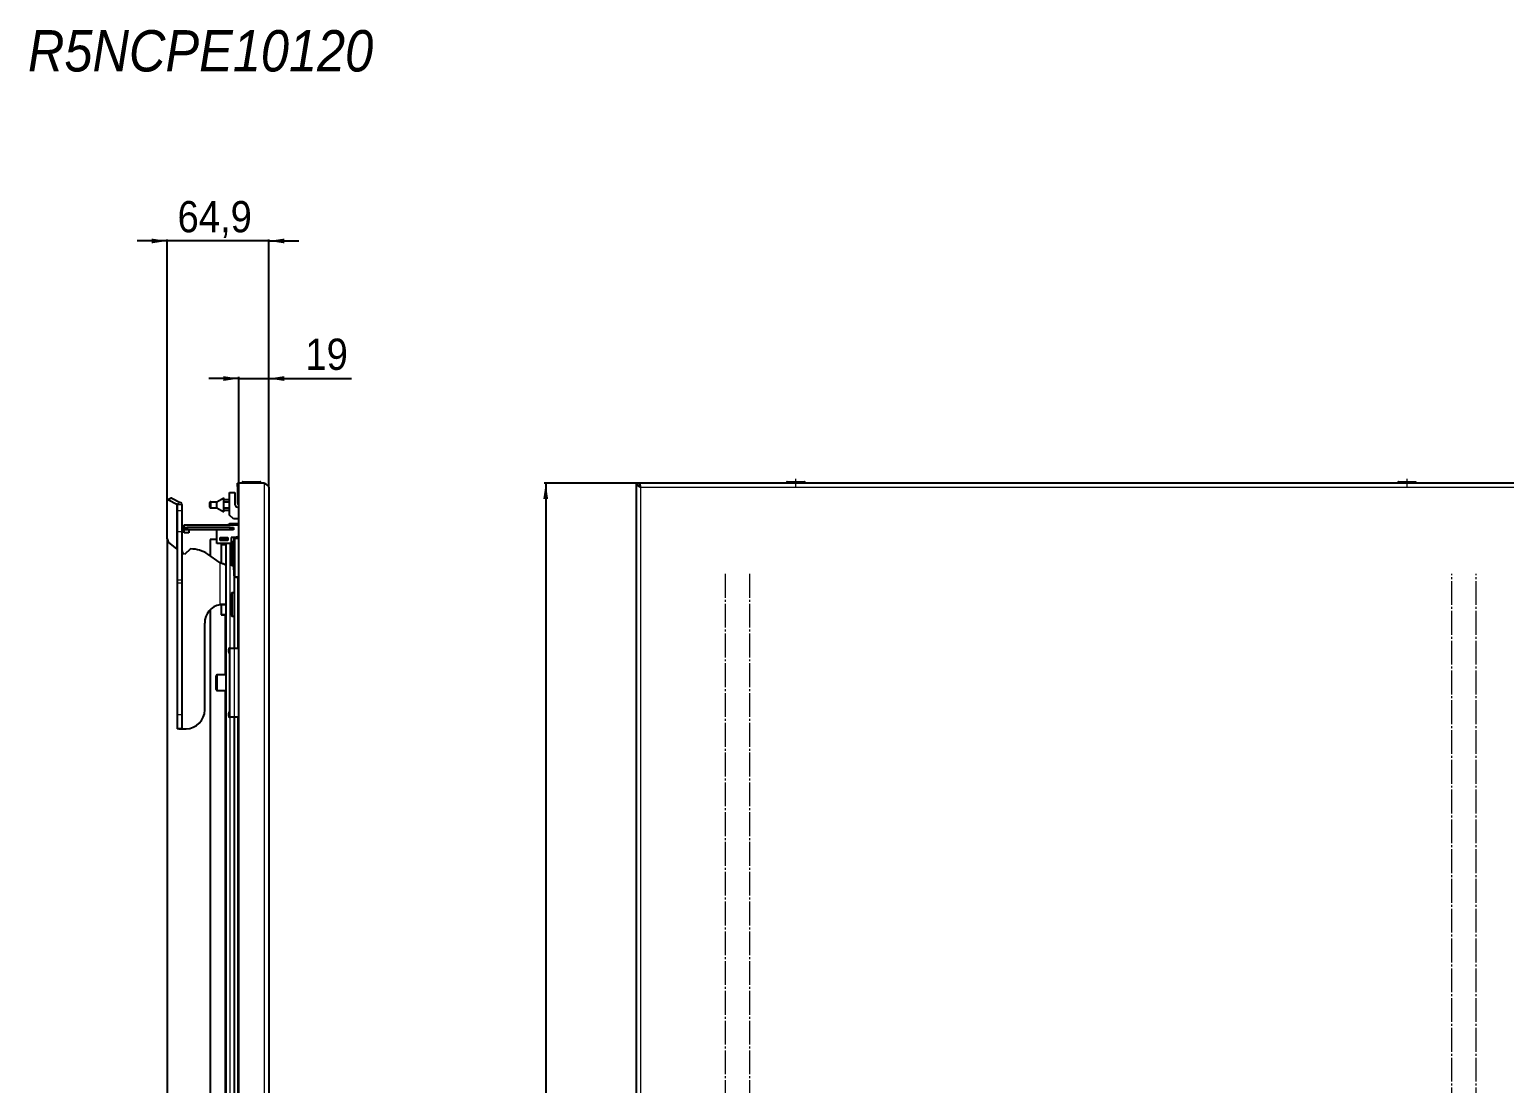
# Model space of a CAD drawing. Header units: millimetres. Extents: x -1161 to 1836, y -465 to 1013.
# Drawn here: x 253 to 1197, y 339 to 1013 of the extents above; entities that cross this region are included whole.
import ezdxf

# ---------------------------------------------------------------- set-up
doc = ezdxf.new("R2010")
doc.units = ezdxf.units.MM
doc.linetypes.add('SLD-Осевая', pattern=[19.05, 15.24, -1.27, 1.27, -1.27])
doc.linetypes.add('SLD-Сплошная', pattern=[0])
doc.layers.add('FORMAT', color=7, linetype='SLD-Сплошная')
doc.styles.add('SLDTEXTSTYLE0', font='GOTHICI.TTF', dxfattribs={"width": 0.913})
doc.styles.add('SLDTEXTSTYLE1', font='GOTHIC.TTF', dxfattribs={"width": 0.913})
doc.dimstyles.new('SLDDIMSTYLE0', dxfattribs={"dimtxt": 20, "dimasz": 10, "dimexe": 0, "dimexo": 0.0625, "dimgap": 5, "dimtad": 2, "dimdec": 1, "dimrnd": 1e-09, "dimzin": 12, "dimdsep": 46, "dimtxsty": 'SLDTEXTSTYLE0', "dimsah": 1, "dimcen": 0.09, "dimadec": 0, "dimazin": 3, "dimtfac": 1, "dimtofl": 0, "dimtmove": 0, "dimatfit": 3, "dimfxl": 0, "dimfrac": 2, "dimtolj": 1, "dimtzin": 12, "dimarcsym": 0})
doc.dimstyles.new('SLDDIMSTYLE1', dxfattribs={"dimtxt": 20, "dimasz": 10, "dimexe": 0, "dimexo": 0.0625, "dimgap": 5, "dimtad": 2, "dimdec": 1, "dimrnd": 1e-09, "dimzin": 12, "dimdsep": 46, "dimtxsty": 'SLDTEXTSTYLE0', "dimsah": 1, "dimcen": 0.09, "dimadec": 0, "dimazin": 3, "dimtfac": 1, "dimtmove": 0, "dimatfit": 0, "dimfxl": 0, "dimfrac": 2, "dimtolj": 1, "dimtzin": 12, "dimarcsym": 0})

# ---------------------------------------------------------------- blocks, each defined once
blk = doc.blocks.new('_D_1')
at = {"layer": 'FORMAT'}
for p, q in [((643.82, 722.78), (582.53, 722.78)), ((583.53, 722.78), (583.53, -232.22)), ((643.82, -232.22), (582.53, -232.22))]:
    blk.add_line(p, q, dxfattribs=at)
for points in [[(583.53, 722.78), (581.99, 712.78), (585.06, 712.78)], [(583.53, -232.22), (585.06, -222.22), (581.99, -222.22)]]:
    blk.add_solid(points, dxfattribs=at)
at = {"layer": 'FORMAT', "insert": (557.98, 223.11), "char_height": 20, "attachment_point": 1, "rotation": 90, "style": 'SLDTEXTSTYLE1'}
blk.add_mtext('955', dxfattribs=at)
blk = doc.blocks.new('_D_3')
at = {"layer": 'FORMAT'}
for p, q in [((341.45, 877.78), (322.22, 877.78)), ((341.45, 711.7), (341.45, 878.78)), ((406.32, 877.78), (341.45, 877.78)), ((406.32, 720.19), (406.32, 878.78)), ((406.32, 877.78), (425.55, 877.78))]:
    blk.add_line(p, q, dxfattribs=at)
for points in [[(341.45, 877.78), (331.45, 879.31), (331.45, 876.24)], [(406.32, 877.78), (416.32, 876.24), (416.32, 879.31)]]:
    blk.add_solid(points, dxfattribs=at)
at = {"layer": 'FORMAT', "insert": (348.02, 903.32), "char_height": 20, "attachment_point": 1, "style": 'SLDTEXTSTYLE1'}
blk.add_mtext('64,9', dxfattribs=at)
blk = doc.blocks.new('_D_4')
at = {"layer": 'FORMAT'}
for p, q in [((387.32, 789.78), (368.09, 789.78)), ((387.32, 722.79), (387.32, 790.78)), ((387.32, 789.78), (406.32, 789.78)), ((406.32, 720.19), (406.32, 790.78)), ((406.32, 789.78), (459.35, 789.78))]:
    blk.add_line(p, q, dxfattribs=at)
for points in [[(387.32, 789.78), (377.32, 791.31), (377.32, 788.24)], [(406.32, 789.78), (416.32, 788.24), (416.32, 791.31)]]:
    blk.add_solid(points, dxfattribs=at)
at = {"layer": 'FORMAT', "insert": (429.8, 815.32), "char_height": 20, "attachment_point": 1, "style": 'SLDTEXTSTYLE1'}
blk.add_mtext('19', dxfattribs=at)
blk = doc.blocks.new('_D_5')
at = {"layer": 'FORMAT'}
for p, q in [((341.45, 687.2), (341.45, -372.22)), ((426.53, 168.27), (426.53, -372.22)), ((341.45, -371.22), (322.22, -371.22)), ((426.53, -371.22), (341.45, -371.22)), ((426.53, -371.22), (445.76, -371.22))]:
    blk.add_line(p, q, dxfattribs=at)
for points in [[(341.45, -371.22), (331.45, -369.69), (331.45, -372.76)], [(426.53, -371.22), (436.53, -372.76), (436.53, -369.69)]]:
    blk.add_solid(points, dxfattribs=at)
at = {"layer": 'FORMAT', "insert": (358.13, -345.68), "char_height": 20, "attachment_point": 1, "style": 'SLDTEXTSTYLE1'}
blk.add_mtext('85,1', dxfattribs=at)

msp = doc.modelspace()

# ---------------------------------------------------------------- linework, layer by layer
at = {"color": 7, "linetype": 'SLD-Сплошная', "lineweight": 25}
for p, q in [((386.32, 720.78), (386.32, 722.78)), ((387.32, 722.78), (386.32, 722.78)), ((387.32, 720.78), (386.32, 720.78)), ((386.32, 720.78), (386.32, 710.13)), ((387.32, -232.22), (387.32, 722.78)), ((403.72, 722.78), (387.32, 722.78)), ((389.57, 723.53), (389.57, 722.78)), ((389.82, 723.78), (400.82, 723.78)), ((401.07, 722.78), (401.07, 723.53)), ((406.32, 720.18), (406.32, -229.62)), ((641.53, -232.22), (641.53, 722.78)), ((641.53, 722.78), (643.53, 722.78)), ((1234.23, 722.78), (643.83, 722.78)), ((643.83, 720.78), (643.83, 722.78)), ((737.78, 723.53), (737.78, 722.78)), ((738.03, 723.78), (746.54, 723.78)), ((746.54, 723.78), (749.03, 723.78)), ((749.28, 722.78), (749.28, 723.53)), ((1128.78, 723.53), (1128.78, 722.78)), ((1129.03, 723.78), (1140.03, 723.78)), ((1140.28, 722.78), (1140.28, 723.53)), ((341.45, 687.21), (341.45, 711.69)), ((343.83, 713.3), (341.71, 712.24)), ((342.16, 712.21), (347.66, 709.46)), ((344.28, 713.27), (349.78, 710.52)), ((347.83, 709.24), (347.83, 705.24)), ((350.83, 709.24), (350.83, 705.24)), ((368.72, 707.51), (368.72, 710.52)), ((369.22, 711.02), (373.22, 711.02)), ((373.22, 711.02), (377.72, 713.51)), ((373.22, 707.01), (373.22, 711.02)), ((377.72, 710.95), (377.72, 713.51)), ((377.72, 712.51), (381.22, 712.51)), ((377.72, 711.01), (381.22, 711.01)), ((377.72, 707.08), (377.72, 710.95)), ((381.22, 702.48), (381.22, 716.98)), ((381.22, 716.98), (384.72, 716.98)), ((384.72, 716.98), (384.72, 709.25)), ((385.81, 707.81), (387.32, 707.37)), ((386.32, 710.13), (387.32, 708.81)), ((347.83, 705.24), (347.83, 691.72)), ((350.83, 705.24), (350.83, 691.72)), ((369.22, 707.01), (373.22, 707.01)), ((373.22, 707.01), (377.72, 704.51)), ((377.72, 704.51), (377.72, 707.08)), ((377.72, 707.01), (381.22, 707.01)), ((377.72, 705.51), (381.22, 705.51)), ((383.72, 699.98), (381.22, 702.48)), ((387.32, 699.98), (383.72, 699.98)), ((347.83, 691.72), (347.83, 660.83)), ((350.83, 691.72), (350.83, 660.83)), ((352.22, 694.48), (352.22, 696.18)), ((352.22, 696.18), (387.32, 696.18)), ((352.22, 692.98), (352.22, 694.48)), ((352.22, 694.48), (354.22, 694.48)), ((352.22, 691.18), (352.22, 692.98)), ((354.22, 692.98), (352.22, 692.98)), ((355.22, 691.18), (352.22, 691.18)), ((354.22, 694.48), (354.22, 692.98)), ((381.72, 694.48), (354.22, 694.48)), ((381.72, 692.98), (354.22, 692.98)), ((355.22, 692.98), (355.22, 691.18)), ((373.22, 684.18), (373.22, 692.98)), ((380.82, 696.18), (380.82, 696.78)), ((380.82, 696.78), (381.31, 696.78)), ((381.31, 696.78), (381.31, 696.18)), ((387.32, 696.78), (381.31, 696.78)), ((381.72, 692.98), (381.72, 694.48)), ((381.72, 694.48), (383.72, 694.48)), ((383.72, 692.98), (381.72, 692.98)), ((383.72, 694.48), (383.72, 692.98)), ((387.32, 688.82), (385.07, 688.18)), ((347.66, 680.93), (342.54, 684.98)), ((356.37, 680.78), (352.43, 677.13)), ((368.82, 686.78), (368.82, 676.47)), ((373.22, 686.78), (368.82, 686.78)), ((382.22, 684.18), (373.22, 684.18)), ((375.22, 686.18), (375.22, 688.18)), ((375.22, 688.18), (380.22, 688.18)), ((378.22, 686.78), (375.22, 686.78)), ((380.22, 686.18), (375.22, 686.18)), ((378.82, 683.63), (375.82, 683.63)), ((375.82, 683.63), (375.82, 683.09)), ((375.82, 683.09), (375.82, 671.8)), ((378.82, 686.78), (378.22, 686.78)), ((378.82, 686.78), (378.82, 686.18)), ((378.82, 684.18), (378.82, -166.99)), ((380.22, 688.18), (380.22, 686.18)), ((385.07, 688.18), (382.22, 688.18)), ((382.22, 688.18), (382.22, 684.18)), ((382.82, 685.28), (382.32, 684.78)), ((382.32, 670.78), (382.32, 684.78)), ((384.32, 685.28), (382.82, 685.28)), ((382.82, 685.28), (382.82, 670.28)), ((384.12, 683.13), (384.32, 683.13)), ((384.12, 681.14), (384.12, 683.13)), ((384.12, 681.14), (384.32, 681.14)), ((384.12, 679.17), (384.12, 681.14)), ((384.32, 663.08), (384.32, 687.48)), ((384.62, 687.78), (387.32, 687.78)), ((352.43, 677.13), (351.13, 678.53)), ((375.22, 671.97), (367.46, 677.42)), ((378.52, 670.78), (378.82, 670.78)), ((382.32, 670.78), (382.82, 670.28)), ((382.82, 670.28), (384.12, 670.28)), ((384.09, 676.71), (384.12, 676.71)), ((384.32, 673.49), (384.09, 673.49)), ((384.12, 679.17), (384.32, 679.17)), ((384.12, 678.12), (384.32, 678.12)), ((384.12, 677.08), (384.12, 678.12)), ((384.12, 677.08), (384.32, 677.08)), ((384.12, 675.69), (384.12, 677.08)), ((384.12, 675.69), (384.32, 675.69)), ((384.12, 675.2), (384.12, 675.69)), ((384.12, 675.2), (384.32, 675.2)), ((384.12, 674.4), (384.12, 675.2)), ((384.12, 674.4), (384.32, 674.4)), ((384.12, 673.62), (384.12, 674.4)), ((384.12, 669.84), (384.12, 670.17)), ((384.12, 670.17), (384.32, 670.17)), ((347.83, 660.83), (347.83, 658.83)), ((350.83, 660.83), (350.83, 658.83)), ((384.12, 669.84), (384.32, 669.84)), ((384.12, 669.16), (384.12, 669.82)), ((384.12, 669.16), (384.32, 669.16)), ((384.12, 668.13), (384.32, 668.13)), ((384.12, 668.02), (384.12, 668.13)), ((384.12, 668.02), (384.32, 668.02)), ((384.12, 667.78), (384.12, 668.02)), ((384.12, 667.78), (384.32, 667.78)), ((384.12, 667.42), (384.12, 667.78)), ((384.12, 667.42), (384.32, 667.42)), ((384.32, 662.78), (384.32, 617.28)), ((384.32, 662.78), (384.62, 662.78)), ((385.27, 662.78), (384.62, 662.78)), ((385.27, 662.78), (386.32, 662.78)), ((386.32, 662.78), (387.32, 662.78)), ((347.83, 658.83), (347.83, 574.77)), ((350.83, 658.83), (350.83, 574.77)), ((382.82, 652.78), (382.32, 652.28)), ((382.32, 638.28), (382.32, 652.28)), ((384.32, 652.78), (382.82, 652.78)), ((382.82, 652.78), (382.82, 637.78)), ((368.82, 641.89), (368.82, -151.34)), ((378.82, 645.03), (375.82, 645.03)), ((375.82, 645.03), (375.82, 638.88)), ((365.43, 577.77), (365.43, 633.27)), ((375.82, 638.88), (375.82, 638.73)), ((375.82, 638.73), (378.82, 638.73)), ((382.32, 638.28), (382.82, 637.78)), ((382.82, 637.78), (384.32, 637.78)), ((380.77, 614.78), (380.77, 616.78)), ((381.27, 617.28), (381.27, 573.28)), ((381.27, 617.28), (384.27, 617.28)), ((384.27, 617.28), (387.32, 617.28)), ((372.82, 590.88), (372.82, 599.68)), ((378.82, 600.28), (373.42, 600.28)), ((373.42, 590.28), (378.82, 590.28)), ((380.77, 573.78), (380.77, 575.78)), ((347.83, 574.77), (347.83, 565.8)), ((350.83, 574.77), (350.83, 565.8)), ((384.27, 573.28), (381.27, 573.28)), ((387.32, 573.28), (384.27, 573.28)), ((384.32, 573.28), (384.32, -82.72)), ((350.83, 565.8), (347.83, 565.8)), ((348.8, 565.77), (350.92, 565.77)), ((351.13, 565.77), (350.92, 565.77)), ((351.13, 565.77), (353.43, 565.77))]:
    msp.add_line(p, q, dxfattribs=at)
at = {"color": 7, "linetype": 'SLD-Сплошная', "lineweight": 18}
for p, q in [((401.07, 723.53), (389.57, 723.53)), ((403.72, -232.22), (403.72, 722.78)), ((1233.93, 720.18), (644.13, 720.18)), ((644.13, 720.18), (644.13, -229.62)), ((746.68, 723.53), (737.78, 723.53)), ((749.28, 723.53), (746.68, 723.53)), ((1140.28, 723.53), (1128.78, 723.53)), ((344.28, 713.27), (342.16, 712.21)), ((347.66, 709.46), (349.78, 710.52)), ((347.66, 680.93), (347.66, 709.46)), ((347.83, 709.24), (350.83, 709.24)), ((369.22, 711.02), (369.22, 707.01)), ((350.83, 705.24), (347.83, 705.24)), ((350.83, 691.72), (347.83, 691.72)), ((378.82, 683.09), (375.82, 683.09)), ((378.22, 686.78), (378.22, 686.18)), ((378.22, 684.18), (378.22, 683.63)), ((381.42, 684.18), (381.42, 617.28)), ((384.32, 687.48), (384.62, 687.48)), ((384.62, 687.78), (384.62, 687.48)), ((387.32, 687.48), (384.62, 687.48)), ((384.62, 687.48), (384.62, 663.08)), ((351.13, 565.77), (351.13, 678.53)), ((375.22, 645.14), (375.22, 671.97)), ((384.12, 671.9), (384.32, 671.9)), ((350.83, 660.83), (347.83, 660.83)), ((384.62, 663.08), (384.32, 663.08)), ((384.62, 663.08), (387.32, 663.08)), ((384.62, 663.08), (384.62, 662.78)), ((386.32, 662.78), (386.32, 617.28)), ((350.83, 658.83), (347.83, 658.83)), ((378.82, 638.88), (375.82, 638.88)), ((378.22, 638.73), (378.22, 600.28)), ((384.27, 617.28), (384.27, 573.28)), ((373.42, 600.28), (373.42, 590.28)), ((378.22, 590.28), (378.22, -99.72)), ((350.83, 574.77), (347.83, 574.77)), ((381.42, 573.28), (381.42, -82.72)), ((386.32, 573.28), (386.32, -82.72))]:
    msp.add_line(p, q, dxfattribs=at)
at = {"color": 7, "linetype": 'SLD-Сплошная', "lineweight": 25, "flags": 128}
msp.add_lwpolyline([(341.45, 711.69), (341.47, 711.86), (341.51, 712), (341.57, 712.12), (341.66, 712.2), (341.77, 712.26), (341.89, 712.28), (342.02, 712.26), (342.16, 712.21)], dxfattribs=at)
at = {"color": 7, "linetype": 'SLD-Сплошная', "lineweight": 25}
for centre, radius, start, end in [((389.82, 723.53), 0.25, 90, 180), ((400.82, 723.53), 0.25, 0, 90), ((738.03, 723.53), 0.25, 90, 180), ((749.03, 723.53), 0.25, 0, 90), ((1129.03, 723.53), 0.25, 90, 180), ((1140.03, 723.53), 0.25, 0, 90), ((344.03, 712.85), 0.489, 59.11421, 113.61803), ((347.57, 709.21), 0.266, 8.41625, 70.8623), ((349.26, 709.01), 1.59, 8.41625, 70.8623), ((369.22, 710.52), 0.5, 90, 180), ((386.22, 709.25), 1.5, 180, 254), ((369.22, 707.51), 0.5, 180, 270), ((344.46, 687.3), 3.01, 181.68734, 230.32891), ((356.37, 660.78), 20, 56.30993, 90), ((384.62, 687.48), 0.3, 90, 180), ((384.62, 663.08), 0.3, 180, 270), ((377, 633.69), 11.58, 98.85875, 182.06888), ((381.27, 616.78), 0.5, 90, 180), ((381.27, 614.78), 0.5, 180, 270), ((373.42, 599.68), 0.6, 90, 180), ((373.42, 590.88), 0.6, 180, 270), ((353.43, 577.77), 12, 270, 0), ((381.27, 575.78), 0.5, 90, 180), ((381.27, 573.78), 0.5, 180, 270)]:
    msp.add_arc(centre, radius, start, end, dxfattribs=at)
for points in [[(403.72, 722.78), (404.06, 722.56), (404.74, 722.13), (405.6, 721.48), (406.2, 720.83), (406.28, 720.39), (406.32, 720.18)], [(641.53, 722.78), (641.57, 722.56), (641.65, 722.13), (642.25, 721.48), (643.11, 720.83), (643.79, 720.39), (644.13, 720.18)], [(643.53, 722.78), (643.57, 722.34), (643.64, 721.48), (643.97, 720.61), (644.13, 720.18)], [(644.13, 720.18), (644.11, 720.52), (644.06, 721.2), (643.98, 722.06), (643.91, 722.66), (643.86, 722.74), (643.83, 722.78)], [(644.13, 720.18), (644.11, 720.25), (644.06, 720.41), (643.98, 720.61), (643.91, 720.75), (643.86, 720.77), (643.83, 720.78)], [(347.66, 680.93), (347.69, 680.91), (347.74, 680.86), (347.79, 680.79), (347.83, 680.71), (347.83, 680.65), (347.83, 680.62)], [(350.83, 680.07), (350.85, 679.81), (350.89, 679.3), (351.05, 678.79), (351.13, 678.53)], [(375.22, 671.97), (375.57, 671.87), (376.27, 671.67), (377.22, 671.37), (378.02, 671.07), (378.36, 670.88), (378.52, 670.78)], [(378.52, 645.27), (378.36, 645.26), (378.03, 645.24), (377.22, 645.2), (376.27, 645.17), (375.57, 645.15), (375.22, 645.14)], [(378.82, 645.03), (378.81, 645.07), (378.78, 645.15), (378.61, 645.23), (378.52, 645.27)], [(348.8, 565.77), (348.66, 565.78), (348.37, 565.78), (348.07, 565.79), (347.87, 565.79), (347.85, 565.8), (347.83, 565.8)], [(350.92, 565.77), (350.91, 565.78), (350.88, 565.78), (350.86, 565.79), (350.84, 565.79), (350.84, 565.8), (350.83, 565.8)]]:
    msp.add_open_spline(points, degree=3, dxfattribs=at)
for points, knots in [([(378.82, 686.78), (378.86, 686.86), (378.92, 687.02), (379.46, 687.26), (379.92, 687.42), (380.21, 687.5), (380.22, 687.5)], [0, 0, 0, 0, 0.352514, 0.67205, 0.991571, 1, 1, 1, 1]), ([(384.12, 678.3), (384.12, 678.34), (384.12, 678.63), (384.12, 678.92), (384.12, 679.17)], [0, 0, 0, 0, 0.1394984, 1, 1, 1, 1]), ([(384.12, 671.9), (384.12, 672.23), (384.12, 672.84), (384.12, 673.4), (384.12, 673.44), (384.12, 673.45)], [0, 0, 0, 0, 0.415678, 0.776277, 1, 1, 1, 1]), ([(384.12, 670.17), (384.12, 670.51), (384.12, 671.14), (384.12, 671.66), (384.12, 671.9)], [0, 0, 0, 0, 0.5368, 1, 1, 1, 1]), ([(384.12, 668.13), (384.12, 668.28), (384.12, 668.54), (384.12, 668.97), (384.12, 669.16)], [0, 0, 0, 0, 0.547643, 1, 1, 1, 1])]:
    msp.add_open_spline(points, degree=3, knots=knots, dxfattribs=at)
at = {"layer": 'FORMAT', "linetype": 'SLD-Осевая', "lineweight": 18}
for p, q in [((743.53, 720.78), (743.53, 725.53)), ((1134.53, 720.78), (1134.53, 725.53)), ((698.23, 664.78), (698.23, -174.22)), ((713.83, 664.78), (713.83, -174.22)), ((1163.23, -174.22), (1163.23, 664.78)), ((1178.83, -174.22), (1178.83, 664.78))]:
    msp.add_line(p, q, dxfattribs=at)

# ---------------------------------------------------------------- texts
at = {"layer": 'FORMAT', "insert": (252.32, 1012.64), "char_height": 26.4583, "attachment_point": 1, "style": 'SLDTEXTSTYLE0'}
msp.add_mtext('R5NCPE10120', dxfattribs=at)

# ---------------------------------------------------------------- dimensions: what is measured, and where the dimension line sits
at = {"layer": 'FORMAT'}
for base, p1, p2, picture, middle in [((341.45, 877.78), (406.32, 720.18), (341.45, 711.69), '_D_3', (373.89, 877.78)), ((406.32, 789.78), (387.32, 722.78), (406.32, 720.18), '_D_4', (444.58, 789.78)), ((341.45, -371.22), (426.53, 168.28), (341.45, 687.21), '_D_5', (383.99, -371.22))]:
    dim = msp.add_linear_dim(base=base, p1=p1, p2=p2, dimstyle='SLDDIMSTYLE1', dxfattribs=at)
    dim.commit()
    dim.dimension.update_dxf_attribs({"geometry": picture, "text_midpoint": middle, "dimtype": 160})
dim = msp.add_linear_dim(base=(583.53, -232.22), p1=(643.83, 722.78), p2=(643.83, -232.22), angle=90, dimstyle='SLDDIMSTYLE0', dxfattribs=at)
dim.commit()
dim.dimension.update_dxf_attribs({"geometry": '_D_1', "text_midpoint": (583.53, 245.28), "dimtype": 160})

doc.saveas('drawing.dxf')
